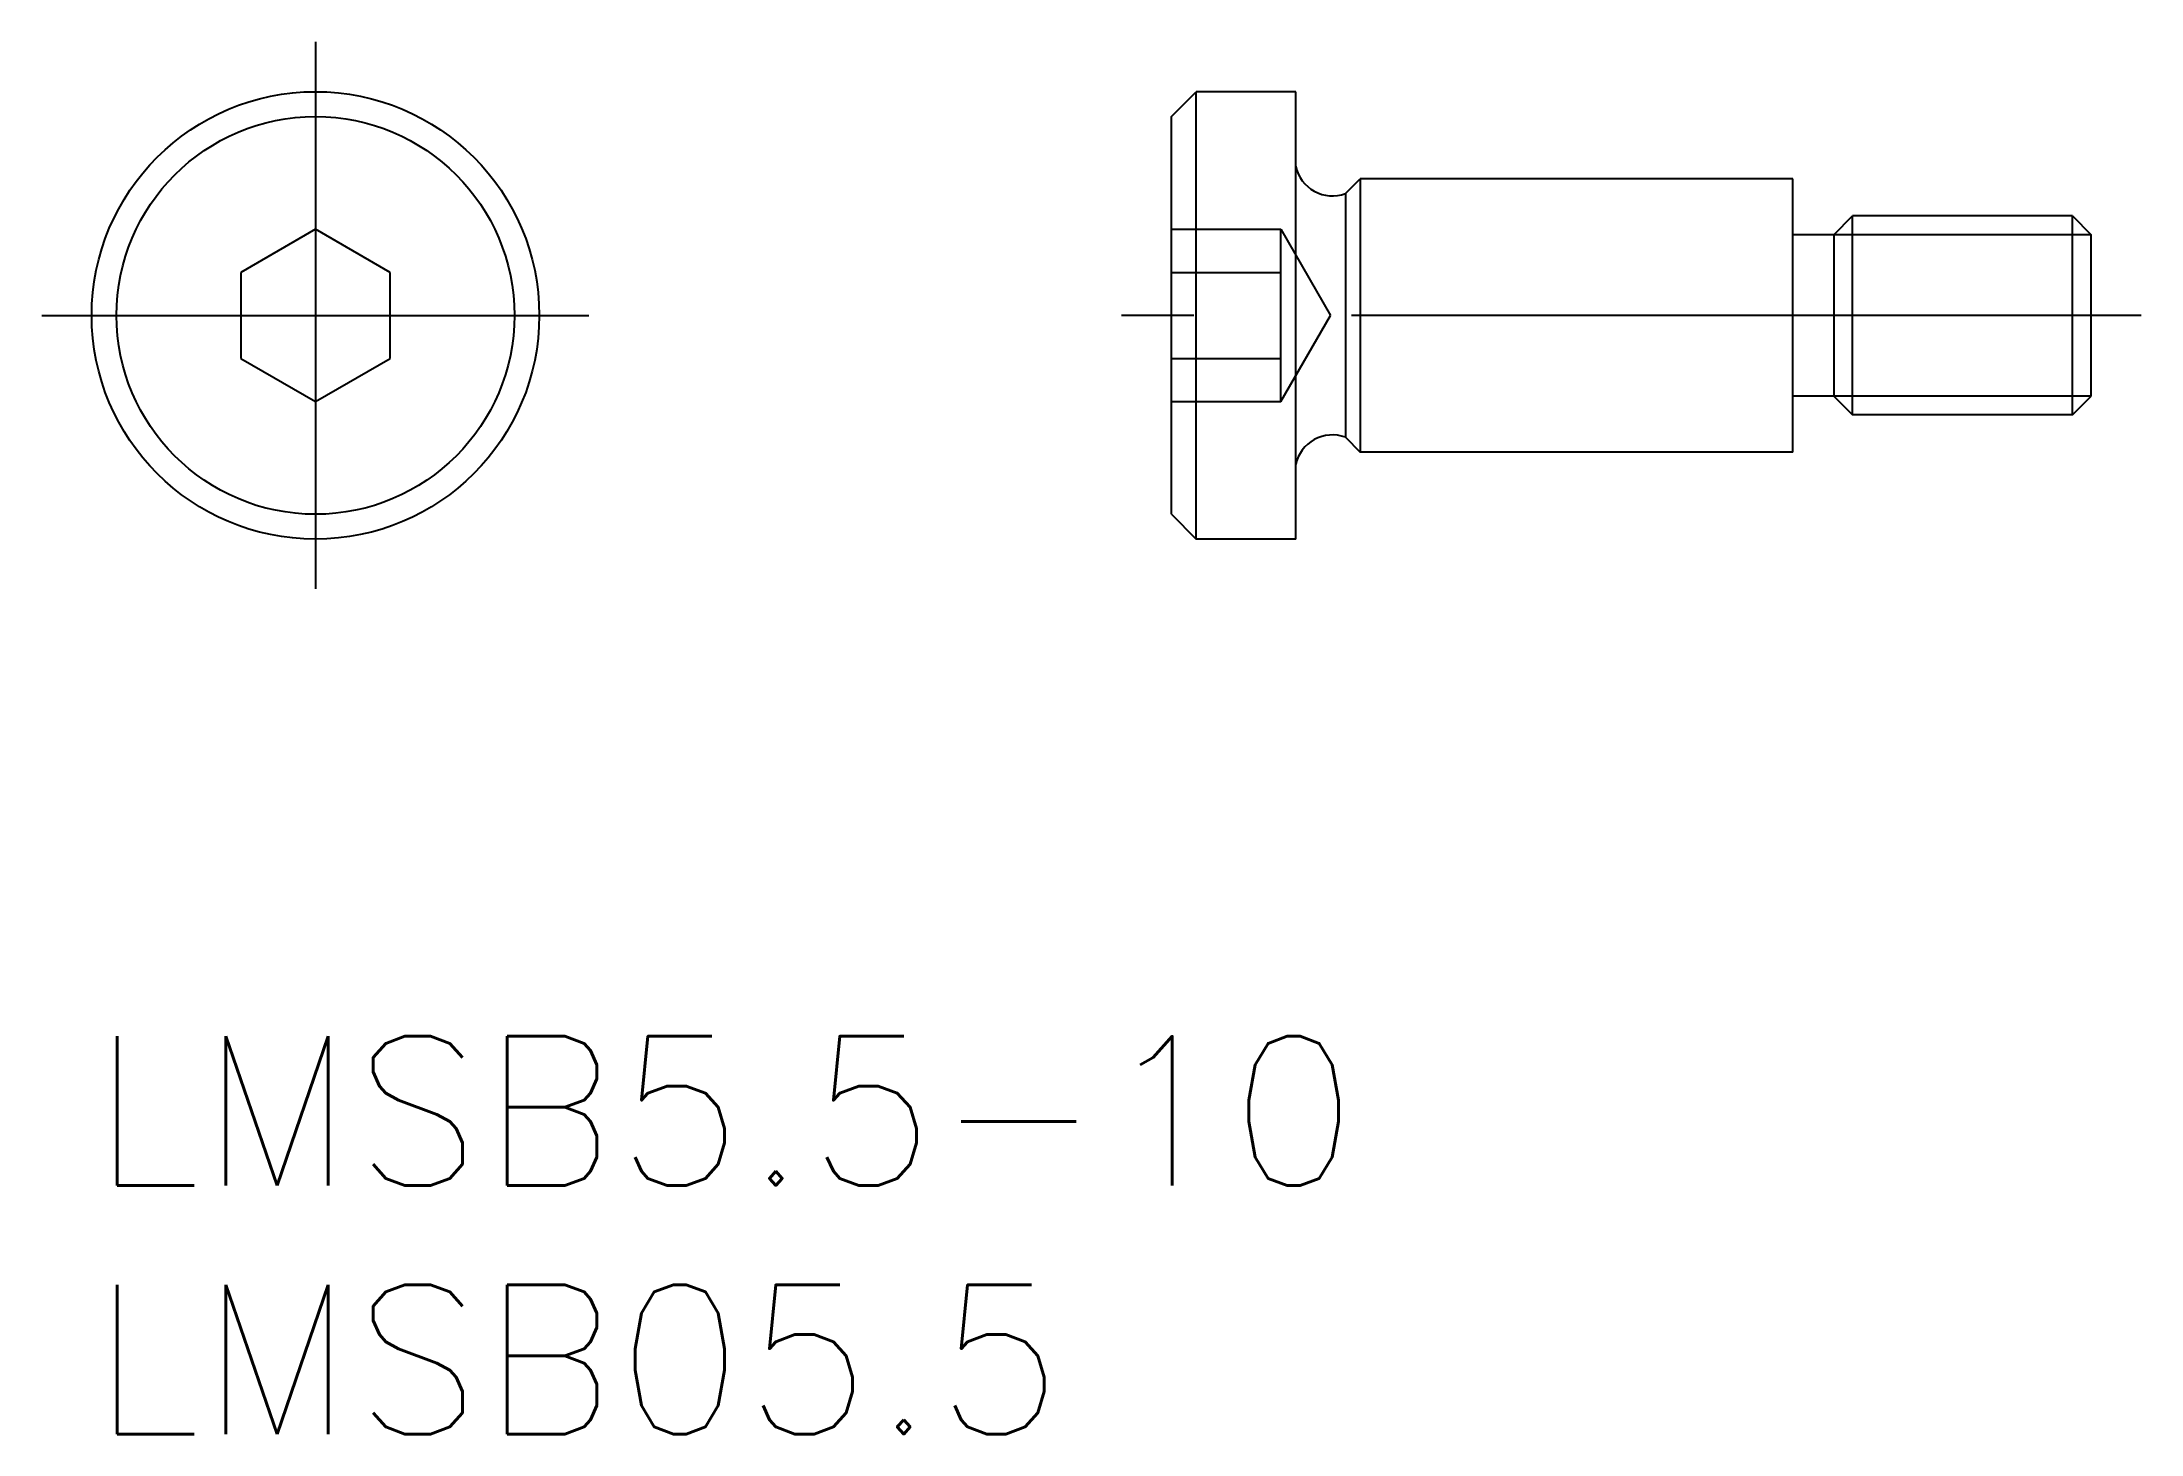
# Model space of a CAD drawing. Extents: x -1 to 41.2, y -8 to 20.
import ezdxf

# ---------------------------------------------------------------- set-up
doc = ezdxf.new("R2010")
doc.units = 0
doc.header["$LTSCALE"] = 0.5
doc.linetypes.add('CENTER', pattern=[50.8, 31.75, -6.35, 6.35, -6.35])
doc.linetypes.add('DASHED', pattern=[19.05, 12.7, -6.35])
for name, color, linetype in [('MSM_CENTER', 1, 'CENTER'), ('MSM_CONTINUOUS', 7, 'CONTINUOUS'), ('MSM_DASHED', 4, 'DASHED'), ('MSM_NARROW', 5, 'CONTINUOUS'), ('MSM_PART_NUMBER', 7, 'CONTINUOUS')]:
    doc.layers.add(name, color=color, linetype=linetype)
doc.styles.get("Standard").update_dxf_attribs({"font": 'txt.shx', "height": 3, "bigfont": 'bigfont.shx'})

msp = doc.modelspace()

# ---------------------------------------------------------------- linework, layer by layer
at = {"layer": 'MSM_CENTER'}
for p, q in [((4.5, 20), (4.5, 9)), ((-1, 14.5), (10, 14.5)), ((41.212, 14.5), (20.712, 14.5))]:
    msp.add_line(p, q, dxfattribs=at)
at = {"layer": 'MSM_CONTINUOUS'}
for p, q in [((21.712, 18.5), (22.212, 19)), ((22.212, 10), (22.212, 19)), ((24.212, 19), (22.212, 19)), ((24.212, 10), (24.212, 19)), ((21.712, 10.5), (21.712, 18.5)), ((25.211, 16.95), (25.511, 17.25)), ((25.211, 16.95), (25.211, 12.05)), ((25.511, 17.25), (25.511, 11.75)), ((34.212, 17.25), (25.511, 17.25)), ((34.212, 11.75), (34.212, 17.25)), ((35.033, 16.121), (35.412, 16.5)), ((35.412, 12.5), (35.412, 16.5)), ((39.833, 16.5), (35.412, 16.5)), ((39.833, 12.5), (39.833, 16.5)), ((39.833, 16.5), (40.212, 16.121)), ((4.5, 16.232), (3, 15.366)), ((6, 15.366), (4.5, 16.232)), ((35.033, 16.121), (34.212, 16.121)), ((35.033, 16.121), (35.033, 12.879)), ((40.212, 12.879), (40.212, 16.121)), ((3, 15.366), (3, 13.634)), ((6, 13.634), (6, 15.366)), ((3, 13.634), (4.5, 12.768)), ((4.5, 12.768), (6, 13.634)), ((35.033, 12.879), (34.212, 12.879)), ((35.033, 12.879), (35.412, 12.5)), ((39.833, 12.5), (40.212, 12.879)), ((39.833, 12.5), (35.412, 12.5)), ((25.211, 12.05), (25.511, 11.75)), ((34.212, 11.75), (25.511, 11.75)), ((21.712, 10.5), (22.212, 10)), ((24.212, 10), (22.212, 10))]:
    msp.add_line(p, q, dxfattribs=at)
for radius in [4.5, 4]:
    msp.add_circle((4.5, 14.5), radius, dxfattribs=at)
for centre, start, end in [((24.951, 17.66), 192.2128, 290.1189), ((24.951, 11.34), 69.8811, 167.7872)]:
    msp.add_arc(centre, 0.756, start, end, dxfattribs=at)
at = {"layer": 'MSM_DASHED'}
for p, q in [((21.712, 16.232), (23.912, 16.232)), ((23.912, 12.768), (23.912, 16.232)), ((23.912, 16.232), (24.912, 14.5)), ((21.712, 15.366), (23.912, 15.366)), ((23.912, 12.768), (24.912, 14.5)), ((21.712, 13.634), (23.912, 13.634)), ((21.712, 12.768), (23.912, 12.768))]:
    msp.add_line(p, q, dxfattribs=at)
at = {"layer": 'MSM_NARROW'}
for p, q in [((40.212, 16.121), (35.033, 16.121)), ((40.212, 12.879), (35.033, 12.879))]:
    msp.add_line(p, q, dxfattribs=at)

# ---------------------------------------------------------------- texts
at = {"layer": 'MSM_PART_NUMBER'}
for s, p in [('LMSB5.5-10', (0, -3)), ('LMSB05.5', (0, -8))]:
    msp.add_text(s, height=3, dxfattribs=at).set_placement(p)

doc.saveas('drawing.dxf')
